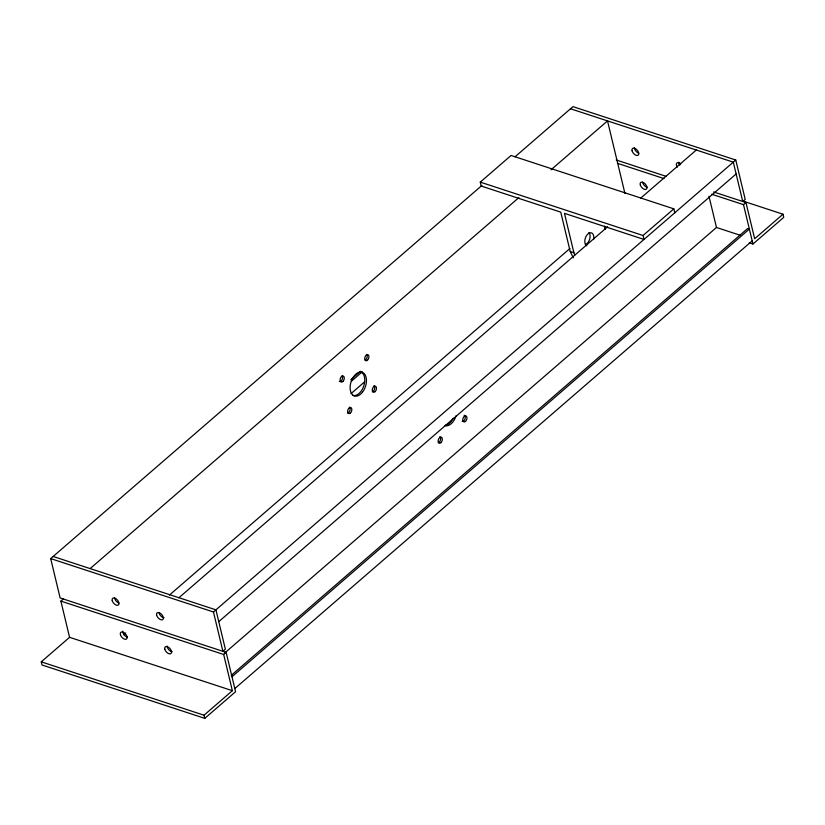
<?xml version="1.0" encoding="UTF-8"?>
<svg xmlns="http://www.w3.org/2000/svg" width="825" height="825" viewBox="0 0 825 825"><rect width="100%" height="100%" fill="white"/><g stroke="black" fill="none" stroke-linecap="round" stroke-linejoin="round"><path stroke-width="1.24" d="M573.292 257.843L570.199 251.491L560.752 212.138L481.212 186.048L480.274 182.119L511.067 155.471L673.839 208.849L674.788 212.788M41.25 661.836L204.023 715.213L232.361 690.69L69.578 637.312L41.25 661.836L42.003 664.981L204.786 718.358L235.579 691.711L226.132 652.358L60.132 597.96L50.686 558.597L481.862 185.491M514.986 156.833L572.983 106.642L735.766 160.019L745.212 199.372L742.748 201.506L733.301 162.154L570.529 108.776M90.142 568.6L518.853 197.629M551.007 169.806L607.52 120.904L624.917 193.37M69.578 637.312L60.885 601.105L63.35 598.971M350.8 379.717L360.535 371.281M351.522 381.119L362.237 371.838M350.996 393.638L364.64 381.841M123.657 634.673L125.606 632.981M169.455 595.042L569.9 248.521M178.932 597.723L607.643 226.741M640.767 198.083L696.31 150.016M480.274 182.119L643.046 235.496L673.839 208.849M50.686 558.597L213.458 611.985L735.766 160.019M218.759 621.658L736.137 173.962M224.431 653.256L716.471 227.483L740.468 235.352M60.885 601.105L223.668 654.483L226.132 652.358M711.686 194.226L743.5 204.652L745.965 202.527L754.658 238.734L782.997 214.211L783.75 217.367L752.957 244.014L749.286 242.808M231.258 675.355L747.667 228.504L749.368 229.061L231.99 676.758M234.826 688.566L752.194 240.869M742.603 200.97L782.997 214.211M616.234 159.978L666.414 176.437M713.594 191.947L745.965 202.527M617.44 163.319L663.95 178.571M570.199 251.491L573.901 252.708L574.778 255.028M53.151 556.473L215.923 609.85L225.369 649.203L222.915 651.337L213.458 611.985M743.5 204.652L752.957 244.014M708.964 196.195L716.471 227.483M643.046 235.496L643.995 239.436L564.455 213.345L573.901 252.708M223.668 654.483L232.361 690.69M204.023 715.213L204.786 718.358M604.694 226.06L605.117 229.381M647.326 187.327A4.414 2.465 49.1 0 1 642.603 182.16M638.725 153.213A4.414 2.465 49.1 0 1 634.415 147.716M679.779 165.052A4.414 2.465 49.1 0 1 678.81 162.247M677.325 167.176A4.414 2.465 49.1 0 1 676.82 163.082A4.414 2.465 49.1 0 1 680.708 163.835M172.25 651.76A4.414 2.465 49.1 0 1 167.135 646.088M127.483 637.158A4.414 2.465 49.1 0 1 122.77 631.166M118.883 603.044A4.414 2.465 49.1 0 1 114.572 597.548M164.082 617.76A4.414 2.465 49.1 0 1 159.07 612.965M586.833 245.778A6.868 4.177 -71.8 0 1 585.327 238.095A6.868 4.177 -71.8 0 1 591.071 232.763A6.868 4.177 -71.8 0 1 593.587 239.518M588.957 232.475A6.868 4.177 -71.8 0 1 589.669 239.167A6.868 4.177 -71.8 0 1 585.348 244.633M453.193 418.223A12.457 7.58 -71.8 0 1 445.438 425.246M439.797 436.734A3.187 1.939 -71.8 0 1 440.468 439.921A3.187 1.939 -71.8 0 1 438.261 442.674M464.145 415.274A3.187 1.939 -71.8 0 1 465.011 418.894A3.187 1.939 -71.8 0 1 462.186 421.338M456.091 415.769A12.457 7.58 -71.8 0 1 445.118 425.69M360.597 371.755A12.457 7.58 -71.8 0 1 363.712 386.131A12.457 7.58 -71.8 0 1 352.564 395.35M366.548 354.368A3.187 1.939 -71.8 0 1 367.084 357.328A3.187 1.939 -71.8 0 1 365.197 360.071M373.962 385.749A3.187 1.939 -71.8 0 1 374.602 388.957A3.187 1.939 -71.8 0 1 372.384 391.689M349.418 407.137A3.187 1.939 -71.8 0 1 349.913 410.458A3.187 1.939 -71.8 0 1 347.624 413.026M342.045 375.829A3.187 1.939 -71.8 0 1 342.066 379.717A3.187 1.939 -71.8 0 1 339.323 381.428M640.375 185.223A4.414 2.465 49.1 0 0 646.274 189.265A4.414 2.465 49.1 0 0 643.995 182.923A4.414 2.465 49.1 0 0 640.375 185.223M632.063 150.738A4.414 2.465 49.1 0 0 637.808 155.399A4.414 2.465 49.1 0 0 636.281 149.253A4.414 2.465 49.1 0 0 632.063 150.738M164.773 649.1A4.414 2.465 49.1 0 0 170.507 653.802A4.414 2.465 49.1 0 0 169.032 647.666A4.414 2.465 49.1 0 0 164.773 649.1M120.532 635.054A4.414 2.465 49.1 0 0 126.431 639.086A4.414 2.465 49.1 0 0 124.163 632.754A4.414 2.465 49.1 0 0 120.532 635.054M112.221 600.569A4.414 2.465 49.1 0 0 117.965 605.23A4.414 2.465 49.1 0 0 116.449 599.084A4.414 2.465 49.1 0 0 112.221 600.569M156.606 615.089A4.414 2.465 49.1 0 0 162.339 619.802A4.414 2.465 49.1 0 0 160.865 613.666A4.414 2.465 49.1 0 0 156.606 615.089M465.486 421.42A3.187 1.939 -71.8 0 0 466.29 416.089A3.187 1.939 -71.8 0 0 462.825 419.09A3.187 1.939 -71.8 0 0 465.486 421.42M441.035 442.561A3.187 1.939 -71.8 0 0 441.499 437.291A3.187 1.939 -71.8 0 0 438.157 440.705A3.187 1.939 -71.8 0 0 441.035 442.561M362.443 392.236A12.457 7.58 -71.8 0 0 362.299 372.312A12.457 7.58 -71.8 0 0 350.099 387.771A12.457 7.58 -71.8 0 0 362.443 392.236M350.408 413.026A3.187 1.939 -71.8 0 0 351.12 407.694A3.187 1.939 -71.8 0 0 347.686 410.819A3.187 1.939 -71.8 0 0 350.408 413.026M343.118 381.263A3.187 1.939 -71.8 0 0 343.334 376.066A3.187 1.939 -71.8 0 0 340.096 379.748A3.187 1.939 -71.8 0 0 343.118 381.263M367.434 360.267A3.187 1.939 -71.8 0 0 368.249 354.925A3.187 1.939 -71.8 0 0 364.774 357.926A3.187 1.939 -71.8 0 0 367.434 360.267M375.158 391.597A3.187 1.939 -71.8 0 0 375.664 386.306A3.187 1.939 -71.8 0 0 372.302 389.678A3.187 1.939 -71.8 0 0 375.158 391.597"/></g></svg>
